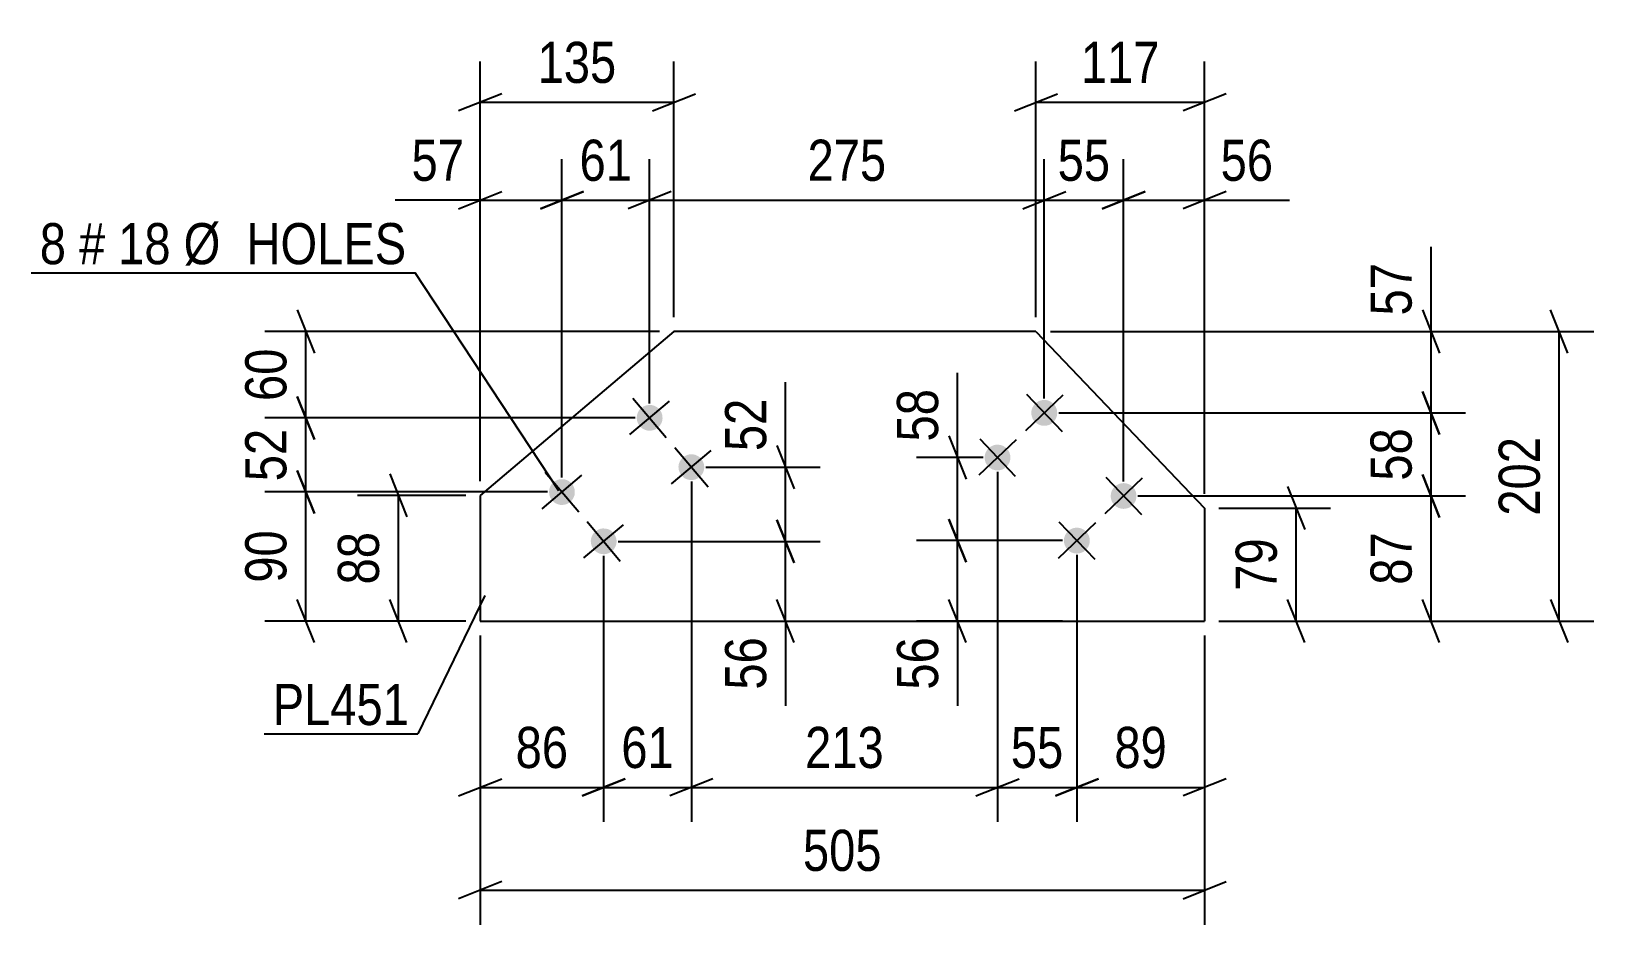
# Model space of a CAD drawing. Header units: millimetres. Extents: x 0 to 420, y 0 to 297.
# Drawn here: x 128.1 to 236.9, y 152.2 to 214.5 of the extents above; entities that cross this region are included whole.
import ezdxf

# ---------------------------------------------------------------- set-up
doc = ezdxf.new("R2010")
doc.units = ezdxf.units.MM
doc.styles.add('Arial Narrow', font='ARIALN.TTF', dxfattribs={"height": 0.2})

# ---------------------------------------------------------------- blocks, each defined once
blk = doc.blocks.new('Bolt-570345577-4122 - 4116')
at = {"linetype": 'Continuous'}
for points in [[(171.71, 186.86), (171.56, 186.75), (171.38, 186.68), (171.2, 186.65), (171.01, 186.65), (170.83, 186.7), (170.66, 186.78), (170.51, 186.89), (170.39, 187.04), (170.3, 187.2), (170.25, 187.38), (170.23, 187.57), (170.26, 187.76), (170.32, 187.94), (170.42, 188.1), (170.55, 188.23), (170.71, 188.34), (170.88, 188.41), (171.07, 188.44), (171.25, 188.44), (171.44, 188.39), (171.61, 188.31), (171.75, 188.19), (171.88, 188.05), (171.97, 187.88), (172.02, 187.7), (172.03, 187.52), (172.01, 187.33), (171.94, 187.15), (171.84, 186.99)], [(174.62, 183.42), (174.46, 183.32), (174.29, 183.24), (174.11, 183.21), (173.92, 183.22), (173.73, 183.26), (173.56, 183.34), (173.42, 183.46), (173.29, 183.6), (173.21, 183.77), (173.15, 183.95), (173.14, 184.14), (173.16, 184.32), (173.23, 184.5), (173.33, 184.66), (173.46, 184.8), (173.61, 184.9), (173.79, 184.97), (173.97, 185.01), (174.16, 185), (174.34, 184.96), (174.51, 184.87), (174.66, 184.76), (174.78, 184.61), (174.87, 184.45), (174.92, 184.27), (174.94, 184.08), (174.91, 183.89), (174.85, 183.72), (174.75, 183.56)], [(165.61, 181.69), (165.45, 181.58), (165.28, 181.51), (165.09, 181.48), (164.9, 181.48), (164.72, 181.53), (164.55, 181.61), (164.4, 181.73), (164.28, 181.87), (164.19, 182.04), (164.14, 182.22), (164.13, 182.4), (164.15, 182.59), (164.21, 182.77), (164.31, 182.93), (164.44, 183.06), (164.6, 183.17), (164.77, 183.24), (164.96, 183.27), (165.15, 183.27), (165.33, 183.22), (165.5, 183.14), (165.65, 183.03), (165.77, 182.88), (165.86, 182.72), (165.91, 182.54), (165.92, 182.35), (165.9, 182.16), (165.84, 181.99), (165.74, 181.83)], [(168.51, 178.25), (168.36, 178.15), (168.18, 178.08), (168, 178.04), (167.81, 178.05), (167.63, 178.09), (167.46, 178.18), (167.31, 178.29), (167.19, 178.44), (167.1, 178.6), (167.05, 178.78), (167.03, 178.97), (167.06, 179.16), (167.12, 179.33), (167.22, 179.49), (167.35, 179.63), (167.51, 179.73), (167.68, 179.81), (167.86, 179.84), (168.05, 179.83), (168.24, 179.79), (168.41, 179.71), (168.55, 179.59), (168.68, 179.45), (168.76, 179.28), (168.82, 179.1), (168.83, 178.91), (168.81, 178.73), (168.74, 178.55), (168.64, 178.39)]]:
    blk.add_hatch(color=1, dxfattribs=at).paths.add_polyline_path(points)
at = {"color": 1, "linetype": 'Continuous'}
for p, q in [((169.76, 186.38), (172.51, 188.71)), ((169.97, 188.92), (172.29, 186.17)), ((172.66, 182.95), (175.41, 185.27)), ((172.88, 185.48), (175.2, 182.73)), ((163.65, 181.21), (166.4, 183.54)), ((163.86, 183.75), (166.19, 181)), ((166.56, 177.78), (169.31, 180.1)), ((166.77, 180.32), (169.09, 177.57))]:
    blk.add_line(p, q, dxfattribs=at)
blk = doc.blocks.new('Bolt-570345577-4127 - 4116')
at = {"linetype": 'Continuous'}
for points in [[(199.24, 187.24, -1), (197.99, 188.54, -1)], [(195.98, 184.13, -1), (194.74, 185.43, -1)], [(204.76, 181.45, -1), (203.52, 182.75, -1)], [(201.51, 178.34, -1), (200.26, 179.64, -1)]]:
    blk.add_hatch(color=1, dxfattribs=at).paths.add_polyline_path(points)
at = {"color": 1, "linetype": 'Continuous'}
for p, q in [((199.92, 189.13), (197.31, 186.64)), ((197.37, 189.19), (199.86, 186.59)), ((196.66, 186.02), (194.06, 183.54)), ((194.12, 186.08), (196.6, 183.48)), ((205.44, 183.34), (202.84, 180.86)), ((202.9, 183.4), (205.38, 180.8)), ((202.19, 180.24), (199.58, 177.75)), ((199.64, 180.3), (202.13, 177.69))]:
    blk.add_line(p, q, dxfattribs=at)
blk = doc.blocks.new('Part-570345577-4132 - 4116')
at = {"color": 2, "linetype": 'Continuous'}
for p, q in [((172.82, 193.56), (159.33, 182.14)), ((198.04, 193.56), (172.82, 193.56)), ((198.04, 193.56), (209.78, 181.26)), ((159.33, 182.14), (159.33, 173.39)), ((209.78, 181.26), (209.78, 173.39)), ((159.33, 173.39), (209.78, 173.39))]:
    blk.add_line(p, q, dxfattribs=at)
blk = doc.blocks.new('StraightDimension-570345577-17866 - 4116')
at = {"color": 7, "linetype": 'Continuous'}
for p, q in [((159.33, 172.39), (159.33, 152.23)), ((209.78, 172.39), (209.78, 152.23)), ((160.83, 155.23), (157.83, 154.03)), ((159.33, 154.63), (209.78, 154.63)), ((208.28, 154.03), (211.28, 155.23))]:
    blk.add_line(p, q, dxfattribs=at)
at = {"color": 0}
blk.add_wipeout([(187.9, 155.38), (187.9, 159.58), (181.21, 159.58), (181.21, 155.38)], dxfattribs=at)
at = {"color": 3, "style": 'Arial Narrow'}
blk.add_text('505', height=2.863, dxfattribs=at).set_placement((181.81, 155.98))
blk = doc.blocks.new('StraightDimension-570345577-16280 - 4116')
at = {"color": 7, "linetype": 'Continuous'}
for p, q in [((171.13, 188.54), (171.13, 205.56)), ((198.62, 188.89), (198.62, 205.56)), ((172.63, 203.31), (169.63, 202.11)), ((171.13, 202.71), (198.62, 202.71)), ((197.12, 202.11), (200.12, 203.31))]:
    blk.add_line(p, q, dxfattribs=at)
at = {"color": 0}
blk.add_wipeout([(188.22, 203.46), (188.22, 207.66), (181.53, 207.66), (181.53, 203.46)], dxfattribs=at)
at = {"color": 3, "style": 'Arial Narrow'}
blk.add_text('275', height=2.863, dxfattribs=at).set_placement((182.13, 204.06))
blk = doc.blocks.new('StraightDimension-570345577-16458 - 4116')
at = {"color": 7, "linetype": 'Continuous'}
for p, q in [((224.95, 183.6), (226.15, 180.6)), ((205.14, 182.1), (227.95, 182.1)), ((225.55, 173.39), (225.55, 182.1)), ((226.15, 171.89), (224.95, 174.89)), ((210.78, 173.39), (227.95, 173.39))]:
    blk.add_line(p, q, dxfattribs=at)
at = {"color": 0}
blk.add_wipeout([(224.8, 180.17), (220.6, 180.17), (220.6, 175.32), (224.8, 175.32)], dxfattribs=at)
at = {"color": 3, "style": 'Arial Narrow'}
blk.add_text('87', height=2.863, rotation=90.0002, dxfattribs=at).set_placement((224.2, 175.92))
blk = doc.blocks.new('StraightDimension-570345577-16278 - 4116')
at = {"color": 7, "linetype": 'Continuous'}
for p, q in [((204.14, 183.1), (204.14, 205.56)), ((209.78, 182.26), (209.78, 205.56)), ((202.64, 202.11), (205.64, 203.31)), ((204.14, 202.71), (209.78, 202.71)), ((211.28, 203.31), (208.28, 202.11)), ((209.78, 202.71), (215.69, 202.71)), ((209.78, 202.71), (215.69, 202.71))]:
    blk.add_line(p, q, dxfattribs=at)
at = {"color": 0}
blk.add_wipeout([(215.16, 203.46), (215.16, 207.66), (210.3, 207.66), (210.3, 203.46)], dxfattribs=at)
at = {"color": 3, "style": 'Arial Narrow'}
blk.add_text('56', height=2.863, dxfattribs=at).set_placement((210.9, 204.06))
blk = doc.blocks.new('StraightDimension-570345577-16399 - 4116')
at = {"color": 7, "linetype": 'Continuous'}
for p, q in [((174.04, 183.11), (174.04, 159.4)), ((167.93, 177.94), (167.93, 159.4)), ((166.43, 161.2), (169.43, 162.4)), ((175.54, 162.4), (172.54, 161.2)), ((167.93, 161.8), (174.04, 161.8))]:
    blk.add_line(p, q, dxfattribs=at)
at = {"color": 0}
blk.add_wipeout([(173.41, 162.55), (173.41, 166.75), (168.56, 166.75), (168.56, 162.55)], dxfattribs=at)
at = {"color": 3, "style": 'Arial Narrow'}
blk.add_text('61', height=2.863, dxfattribs=at).set_placement((169.16, 163.15))
blk = doc.blocks.new('StraightDimension-570345577-16435 - 4116')
at = {"color": 7, "linetype": 'Continuous'}
for p, q in [((146.58, 183.88), (147.78, 180.88)), ((164.02, 182.38), (144.33, 182.38)), ((147.18, 173.39), (147.18, 182.38)), ((147.78, 171.89), (146.58, 174.89)), ((158.33, 173.39), (144.33, 173.39))]:
    blk.add_line(p, q, dxfattribs=at)
at = {"color": 0}
blk.add_wipeout([(146.43, 180.31), (142.23, 180.31), (142.23, 175.46), (146.43, 175.46)], dxfattribs=at)
at = {"color": 3, "style": 'Arial Narrow'}
blk.add_text('90', height=2.863, rotation=90.0002, dxfattribs=at).set_placement((145.83, 176.06))
blk = doc.blocks.new('StraightDimension-570345577-16279 - 4116')
at = {"color": 7, "linetype": 'Continuous'}
for p, q in [((198.62, 188.89), (198.62, 205.56)), ((204.14, 183.1), (204.14, 205.56)), ((197.12, 202.11), (200.12, 203.31)), ((198.62, 202.71), (204.14, 202.71)), ((205.64, 203.31), (202.64, 202.11))]:
    blk.add_line(p, q, dxfattribs=at)
at = {"color": 0}
blk.add_wipeout([(203.81, 203.46), (203.81, 207.66), (198.95, 207.66), (198.95, 203.46)], dxfattribs=at)
at = {"color": 3, "style": 'Arial Narrow'}
blk.add_text('55', height=2.863, dxfattribs=at).set_placement((199.55, 204.06))
blk = doc.blocks.new('StraightDimension-570345577-16281 - 4116')
at = {"color": 7, "linetype": 'Continuous'}
for p, q in [((165.02, 183.38), (165.02, 205.56)), ((171.13, 188.54), (171.13, 205.56)), ((163.52, 202.11), (166.52, 203.31)), ((165.02, 202.71), (171.13, 202.71)), ((172.63, 203.31), (169.63, 202.11))]:
    blk.add_line(p, q, dxfattribs=at)
at = {"color": 0}
blk.add_wipeout([(170.51, 203.46), (170.51, 207.66), (165.65, 207.66), (165.65, 203.46)], dxfattribs=at)
at = {"color": 3, "style": 'Arial Narrow'}
blk.add_text('61', height=2.863, dxfattribs=at).set_placement((166.25, 204.06))
blk = doc.blocks.new('StraightDimension-570345577-16282 - 4116')
at = {"color": 7, "linetype": 'Continuous'}
for p, q in [((159.33, 183.14), (159.33, 205.56)), ((165.02, 183.38), (165.02, 205.56)), ((159.33, 202.71), (153.42, 202.71)), ((159.33, 202.71), (153.42, 202.71)), ((157.83, 202.11), (160.83, 203.31)), ((159.33, 202.71), (165.02, 202.71)), ((166.52, 203.31), (163.52, 202.11))]:
    blk.add_line(p, q, dxfattribs=at)
at = {"color": 0}
blk.add_wipeout([(158.8, 203.46), (158.8, 207.66), (153.95, 207.66), (153.95, 203.46)], dxfattribs=at)
at = {"color": 3, "style": 'Arial Narrow'}
blk.add_text('57', height=2.863, dxfattribs=at).set_placement((154.55, 204.06))
blk = doc.blocks.new('StraightDimension-570345577-16354 - 4116')
at = {"color": 7, "linetype": 'Continuous'}
for p, q in [((198.04, 194.56), (198.04, 212.38)), ((209.78, 182.26), (209.78, 212.38)), ((196.54, 208.93), (199.54, 210.13)), ((211.28, 210.13), (208.28, 208.93)), ((198.04, 209.53), (209.78, 209.53))]:
    blk.add_line(p, q, dxfattribs=at)
at = {"color": 0}
blk.add_wipeout([(207.25, 210.28), (207.25, 214.48), (200.57, 214.48), (200.57, 210.28)], dxfattribs=at)
at = {"color": 3, "style": 'Arial Narrow'}
blk.add_text('117', height=2.863, dxfattribs=at).set_placement((201.17, 210.88))
blk = doc.blocks.new('StraightDimension-570345577-16356 - 4116')
at = {"color": 7, "linetype": 'Continuous'}
for p, q in [((159.33, 183.14), (159.33, 212.38)), ((172.82, 194.56), (172.82, 212.38)), ((160.83, 210.13), (157.83, 208.93)), ((171.32, 208.93), (174.32, 210.13)), ((159.33, 209.53), (172.82, 209.53))]:
    blk.add_line(p, q, dxfattribs=at)
at = {"color": 0}
blk.add_wipeout([(169.42, 210.28), (169.42, 214.48), (162.73, 214.48), (162.73, 210.28)], dxfattribs=at)
at = {"color": 3, "style": 'Arial Narrow'}
blk.add_text('135', height=2.863, dxfattribs=at).set_placement((163.33, 210.88))
blk = doc.blocks.new('StraightDimension-570345577-16396 - 4116')
at = {"color": 7, "linetype": 'Continuous'}
for p, q in [((200.89, 177.99), (200.89, 159.4)), ((209.78, 172.39), (209.78, 159.4)), ((199.39, 161.2), (202.39, 162.4)), ((211.28, 162.4), (208.28, 161.2)), ((200.89, 161.8), (209.78, 161.8))]:
    blk.add_line(p, q, dxfattribs=at)
at = {"color": 0}
blk.add_wipeout([(207.76, 162.55), (207.76, 166.75), (202.9, 166.75), (202.9, 162.55)], dxfattribs=at)
at = {"color": 3, "style": 'Arial Narrow'}
blk.add_text('89', height=2.863, dxfattribs=at).set_placement((203.5, 163.15))
blk = doc.blocks.new('StraightDimension-570345577-16397 - 4116')
at = {"color": 7, "linetype": 'Continuous'}
for p, q in [((195.36, 183.78), (195.36, 159.4)), ((200.89, 177.99), (200.89, 159.4)), ((193.86, 161.2), (196.86, 162.4)), ((202.39, 162.4), (199.39, 161.2)), ((195.36, 161.8), (200.89, 161.8))]:
    blk.add_line(p, q, dxfattribs=at)
at = {"color": 0}
blk.add_wipeout([(200.55, 162.55), (200.55, 166.75), (195.69, 166.75), (195.69, 162.55)], dxfattribs=at)
at = {"color": 3, "style": 'Arial Narrow'}
blk.add_text('55', height=2.863, dxfattribs=at).set_placement((196.29, 163.15))
blk = doc.blocks.new('StraightDimension-570345577-16398 - 4116')
at = {"color": 7, "linetype": 'Continuous'}
for p, q in [((174.04, 183.11), (174.04, 159.4)), ((195.36, 183.78), (195.36, 159.4)), ((175.54, 162.4), (172.54, 161.2)), ((193.86, 161.2), (196.86, 162.4)), ((174.04, 161.8), (195.36, 161.8))]:
    blk.add_line(p, q, dxfattribs=at)
at = {"color": 0}
blk.add_wipeout([(188.04, 162.55), (188.04, 166.75), (181.36, 166.75), (181.36, 162.55)], dxfattribs=at)
at = {"color": 3, "style": 'Arial Narrow'}
blk.add_text('213', height=2.863, dxfattribs=at).set_placement((181.96, 163.15))
blk = doc.blocks.new('StraightDimension-570345577-16400 - 4116')
at = {"color": 7, "linetype": 'Continuous'}
for p, q in [((167.93, 177.94), (167.93, 159.4)), ((159.33, 172.39), (159.33, 159.4)), ((157.83, 161.2), (160.83, 162.4)), ((169.43, 162.4), (166.43, 161.2)), ((159.33, 161.8), (167.93, 161.8))]:
    blk.add_line(p, q, dxfattribs=at)
at = {"color": 0}
blk.add_wipeout([(166.06, 162.55), (166.06, 166.75), (161.2, 166.75), (161.2, 162.55)], dxfattribs=at)
at = {"color": 3, "style": 'Arial Narrow'}
blk.add_text('86', height=2.863, dxfattribs=at).set_placement((161.8, 163.15))
blk = doc.blocks.new('StraightDimension-570345577-16433 - 4116')
at = {"color": 7, "linetype": 'Continuous'}
for p, q in [((146.58, 195.06), (147.78, 192.06)), ((171.82, 193.56), (144.33, 193.56)), ((147.18, 187.54), (147.18, 193.56)), ((147.78, 186.04), (146.58, 189.04)), ((170.13, 187.54), (144.33, 187.54))]:
    blk.add_line(p, q, dxfattribs=at)
at = {"color": 0}
blk.add_wipeout([(146.43, 192.98), (142.23, 192.98), (142.23, 188.12), (146.43, 188.12)], dxfattribs=at)
at = {"color": 3, "style": 'Arial Narrow'}
blk.add_text('60', height=2.863, rotation=90.0002, dxfattribs=at).set_placement((145.83, 188.72))
blk = doc.blocks.new('StraightDimension-570345577-16434 - 4116')
at = {"color": 7, "linetype": 'Continuous'}
for p, q in [((146.58, 189.04), (147.78, 186.04)), ((170.13, 187.54), (144.33, 187.54)), ((147.18, 182.38), (147.18, 187.54)), ((147.78, 180.88), (146.58, 183.88)), ((164.02, 182.38), (144.33, 182.38))]:
    blk.add_line(p, q, dxfattribs=at)
at = {"color": 0}
blk.add_wipeout([(146.43, 187.39), (142.23, 187.39), (142.23, 182.53), (146.43, 182.53)], dxfattribs=at)
at = {"color": 3, "style": 'Arial Narrow'}
blk.add_text('52', height=2.863, rotation=90.0002, dxfattribs=at).set_placement((145.83, 183.13))
blk = doc.blocks.new('StraightDimension-570345577-16456 - 4116')
at = {"color": 7, "linetype": 'Continuous'}
for p, q in [((225.55, 193.56), (225.55, 199.46)), ((225.55, 193.56), (225.55, 199.46)), ((224.95, 195.06), (226.15, 192.06)), ((199.04, 193.56), (227.95, 193.56)), ((225.55, 187.89), (225.55, 193.56)), ((226.15, 186.39), (224.95, 189.39)), ((199.62, 187.89), (227.95, 187.89))]:
    blk.add_line(p, q, dxfattribs=at)
at = {"color": 0}
blk.add_wipeout([(224.8, 198.94), (220.6, 198.94), (220.6, 194.08), (224.8, 194.08)], dxfattribs=at)
at = {"color": 3, "style": 'Arial Narrow'}
blk.add_text('57', height=2.863, rotation=90.0002, dxfattribs=at).set_placement((224.2, 194.68))
blk = doc.blocks.new('StraightDimension-570345577-16457 - 4116')
at = {"color": 7, "linetype": 'Continuous'}
for p, q in [((224.95, 189.39), (226.15, 186.39)), ((199.62, 187.89), (227.95, 187.89)), ((225.55, 182.1), (225.55, 187.89)), ((226.15, 180.6), (224.95, 183.6)), ((205.14, 182.1), (227.95, 182.1))]:
    blk.add_line(p, q, dxfattribs=at)
at = {"color": 0}
blk.add_wipeout([(224.8, 187.42), (220.6, 187.42), (220.6, 182.57), (224.8, 182.57)], dxfattribs=at)
at = {"color": 3, "style": 'Arial Narrow'}
blk.add_text('58', height=2.863, rotation=90.0002, dxfattribs=at).set_placement((224.2, 183.17))
blk = doc.blocks.new('StraightDimension-570345577-16479 - 4116')
at = {"color": 7, "linetype": 'Continuous'}
for p, q in [((153.03, 183.64), (154.23, 180.64)), ((158.33, 182.14), (150.78, 182.14)), ((153.63, 173.39), (153.63, 182.14)), ((154.23, 171.89), (153.03, 174.89)), ((158.33, 173.39), (150.78, 173.39))]:
    blk.add_line(p, q, dxfattribs=at)
at = {"color": 0}
blk.add_wipeout([(152.88, 180.19), (148.68, 180.19), (148.68, 175.34), (152.88, 175.34)], dxfattribs=at)
at = {"color": 3, "style": 'Arial Narrow'}
blk.add_text('88', height=2.863, rotation=90.0002, dxfattribs=at).set_placement((152.28, 175.94))
blk = doc.blocks.new('StraightDimension-570345577-16488 - 4116')
at = {"color": 7, "linetype": 'Continuous'}
for p, q in [((215.56, 182.76), (216.76, 179.76)), ((210.78, 181.26), (218.56, 181.26)), ((216.16, 173.39), (216.16, 181.26)), ((216.76, 171.89), (215.56, 174.89)), ((210.78, 173.39), (218.56, 173.39))]:
    blk.add_line(p, q, dxfattribs=at)
at = {"color": 0}
blk.add_wipeout([(215.41, 179.76), (211.21, 179.76), (211.21, 174.9), (215.41, 174.9)], dxfattribs=at)
at = {"color": 3, "style": 'Arial Narrow'}
blk.add_text('79', height=2.863, rotation=90.0002, dxfattribs=at).set_placement((214.81, 175.5))
blk = doc.blocks.new('StraightDimension-570345577-16495 - 4116')
at = {"color": 7, "linetype": 'Continuous'}
for p, q in [((235.08, 192.06), (233.88, 195.06)), ((199.04, 193.56), (236.88, 193.56)), ((234.48, 173.39), (234.48, 193.56)), ((233.88, 174.89), (235.08, 171.89)), ((210.78, 173.39), (236.88, 173.39))]:
    blk.add_line(p, q, dxfattribs=at)
at = {"color": 0}
blk.add_wipeout([(233.73, 186.82), (229.53, 186.82), (229.53, 180.13), (233.73, 180.13)], dxfattribs=at)
at = {"color": 3, "style": 'Arial Narrow'}
blk.add_text('202', height=2.863, rotation=90.0002, dxfattribs=at).set_placement((233.13, 180.73))
blk = doc.blocks.new('StraightDimension-570345577-17842 - 4116')
at = {"color": 7, "linetype": 'Continuous'}
for p, q in [((180.6, 184.11), (180.6, 190.02)), ((180.6, 184.11), (180.6, 190.02)), ((180, 185.61), (181.2, 182.61)), ((175.04, 184.11), (183, 184.11)), ((180.6, 178.94), (180.6, 184.11)), ((181.2, 177.44), (180, 180.44)), ((168.93, 178.94), (183, 178.94))]:
    blk.add_line(p, q, dxfattribs=at)
at = {"color": 0}
blk.add_wipeout([(179.85, 189.49), (175.65, 189.49), (175.65, 184.63), (179.85, 184.63)], dxfattribs=at)
at = {"color": 3, "style": 'Arial Narrow'}
blk.add_text('52', height=2.863, rotation=90.0002, dxfattribs=at).set_placement((179.25, 185.23))
blk = doc.blocks.new('StraightDimension-570345577-17843 - 4116')
at = {"color": 7, "linetype": 'Continuous'}
for p, q in [((180, 180.44), (181.2, 177.44)), ((168.93, 178.94), (183, 178.94)), ((180.6, 173.39), (180.6, 178.94)), ((181.2, 171.89), (180, 174.89)), ((174.87, 173.39), (183, 173.39)), ((180.6, 173.39), (180.6, 167.48)), ((180.6, 173.39), (180.6, 167.48))]:
    blk.add_line(p, q, dxfattribs=at)
at = {"color": 0}
blk.add_wipeout([(179.85, 172.87), (175.65, 172.87), (175.65, 168.01), (179.85, 168.01)], dxfattribs=at)
at = {"color": 3, "style": 'Arial Narrow'}
blk.add_text('56', height=2.863, rotation=90.0002, dxfattribs=at).set_placement((179.25, 168.61))
blk = doc.blocks.new('StraightDimension-570345577-17871 - 4116')
at = {"color": 7, "linetype": 'Continuous'}
for p, q in [((192.57, 184.78), (192.57, 190.69)), ((192.57, 184.78), (192.57, 190.69)), ((191.97, 186.28), (193.17, 183.28)), ((194.36, 184.78), (189.72, 184.78)), ((192.57, 178.99), (192.57, 184.78)), ((193.17, 177.49), (191.97, 180.49)), ((199.89, 178.99), (189.72, 178.99))]:
    blk.add_line(p, q, dxfattribs=at)
at = {"color": 0}
blk.add_wipeout([(191.82, 190.16), (187.62, 190.16), (187.62, 185.3), (191.82, 185.3)], dxfattribs=at)
at = {"color": 3, "style": 'Arial Narrow'}
blk.add_text('58', height=2.863, rotation=90.0002, dxfattribs=at).set_placement((191.22, 185.9))
blk = doc.blocks.new('StraightDimension-570345577-17872 - 4116')
at = {"color": 7, "linetype": 'Continuous'}
for p, q in [((191.97, 180.49), (193.17, 177.49)), ((199.89, 178.99), (189.72, 178.99)), ((192.57, 173.39), (192.57, 178.99)), ((193.17, 171.89), (191.97, 174.89)), ((199.89, 173.39), (189.72, 173.39)), ((192.57, 173.39), (192.57, 167.48)), ((192.57, 173.39), (192.57, 167.48))]:
    blk.add_line(p, q, dxfattribs=at)
at = {"color": 0}
blk.add_wipeout([(191.82, 172.87), (187.62, 172.87), (187.62, 168.01), (191.82, 168.01)], dxfattribs=at)
at = {"color": 3, "style": 'Arial Narrow'}
blk.add_text('56', height=2.863, rotation=90.0002, dxfattribs=at).set_placement((191.22, 168.61))
blk = doc.blocks.new('Mark-570345577-4128 - 4116')
at = {"color": 30, "linetype": 'Continuous'}
for p in [(159.65, 175.16), (144.28, 165.54)]:
    blk.add_line(p, (154.99, 165.54), dxfattribs=at)
at = {"color": 0}
blk.add_wipeout([(154.39, 166.14), (154.39, 169.14), (144.88, 169.14), (144.88, 166.14)], dxfattribs=at)
blk.add_wipeout([(154.39, 166.14), (154.39, 169.14), (144.88, 169.14), (144.88, 166.14)], dxfattribs=at)
at = {"color": 3, "style": 'Arial Narrow'}
blk.add_text('PL451', height=2.863, dxfattribs=at).set_placement((144.88, 166.14))
blk = doc.blocks.new('MarkSet-570345577-16266 - 4116')
at = {"color": 7, "linetype": 'Continuous'}
for p in [(128.06, 197.65), (164.81, 182.47)]:
    blk.add_line(p, (154.8, 197.65), dxfattribs=at)
at = {"color": 0}
for points in [[(130.49, 198.25), (130.49, 201.25), (128.66, 201.25), (128.66, 198.25)], [(133.22, 198.25), (133.22, 201.25), (131.39, 201.25), (131.39, 198.25)], [(137.78, 198.25), (137.78, 201.25), (134.12, 201.25), (134.12, 198.25)], [(154.2, 198.25), (154.2, 201.25), (138.68, 201.25), (138.68, 198.25)]]:
    blk.add_wipeout(points, dxfattribs=at)
for points in [[(130.49, 198.25), (130.49, 201.25), (128.66, 201.25), (128.66, 198.25)], [(133.22, 198.25), (133.22, 201.25), (131.39, 201.25), (131.39, 198.25)], [(137.78, 198.25), (137.78, 201.25), (134.12, 201.25), (134.12, 198.25)], [(154.2, 198.25), (154.2, 201.25), (138.68, 201.25), (138.68, 198.25)]]:
    blk.add_wipeout(points, dxfattribs=at)
at = {"color": 3, "style": 'Arial Narrow'}
for s, height, p in [('8', 2.86, (128.66, 198.25)), ('#', 2.86, (131.39, 198.25)), ('18', 2.863, (134.12, 198.25)), ('Ø  HOLES', 2.863, (138.68, 198.25))]:
    blk.add_text(s, height=height, dxfattribs=at).set_placement(p)

msp = doc.modelspace()

# ---------------------------------------------------------------- block references
for name in ['Part-570345577-4132 - 4116', 'Bolt-570345577-4122 - 4116', 'Bolt-570345577-4127 - 4116', 'StraightDimension-570345577-17866 - 4116']:
    msp.add_blockref(name, (0, 0))

# ---------------------------------------------------------------- next in the draw order: block references
for name in ['StraightDimension-570345577-16280 - 4116', 'StraightDimension-570345577-16435 - 4116', 'StraightDimension-570345577-16399 - 4116', 'StraightDimension-570345577-16458 - 4116']:
    msp.add_blockref(name, (0, 0))

# ---------------------------------------------------------------- next in the draw order: block references
for name in ['StraightDimension-570345577-16281 - 4116', 'StraightDimension-570345577-16278 - 4116', 'StraightDimension-570345577-16400 - 4116', 'StraightDimension-570345577-16396 - 4116']:
    msp.add_blockref(name, (0, 0))

# ---------------------------------------------------------------- next in the draw order: block references
for name in ['StraightDimension-570345577-16282 - 4116', 'StraightDimension-570345577-16279 - 4116']:
    msp.add_blockref(name, (0, 0))

# ---------------------------------------------------------------- next in the draw order: block references
for name in ['StraightDimension-570345577-16356 - 4116', 'StraightDimension-570345577-16354 - 4116']:
    msp.add_blockref(name, (0, 0))

# ---------------------------------------------------------------- next in the draw order: block references
for name in ['StraightDimension-570345577-16456 - 4116', 'StraightDimension-570345577-16433 - 4116', 'StraightDimension-570345577-16397 - 4116']:
    msp.add_blockref(name, (0, 0))

# ---------------------------------------------------------------- next in the draw order: block references
for name in ['StraightDimension-570345577-16457 - 4116', 'StraightDimension-570345577-16434 - 4116', 'StraightDimension-570345577-16398 - 4116']:
    msp.add_blockref(name, (0, 0))

# ---------------------------------------------------------------- next in the draw order: block references
for name in ['StraightDimension-570345577-17842 - 4116', 'StraightDimension-570345577-16479 - 4116', 'StraightDimension-570345577-16488 - 4116']:
    msp.add_blockref(name, (0, 0))

# ---------------------------------------------------------------- next in the draw order: block references
for name in ['MarkSet-570345577-16266 - 4116', 'StraightDimension-570345577-16495 - 4116', 'StraightDimension-570345577-17843 - 4116', 'Mark-570345577-4128 - 4116']:
    msp.add_blockref(name, (0, 0))

# ---------------------------------------------------------------- next in the draw order: block references
msp.add_blockref('StraightDimension-570345577-17871 - 4116', (0, 0))

# ---------------------------------------------------------------- next in the draw order: block references
msp.add_blockref('StraightDimension-570345577-17872 - 4116', (0, 0))

doc.saveas('drawing.dxf')
